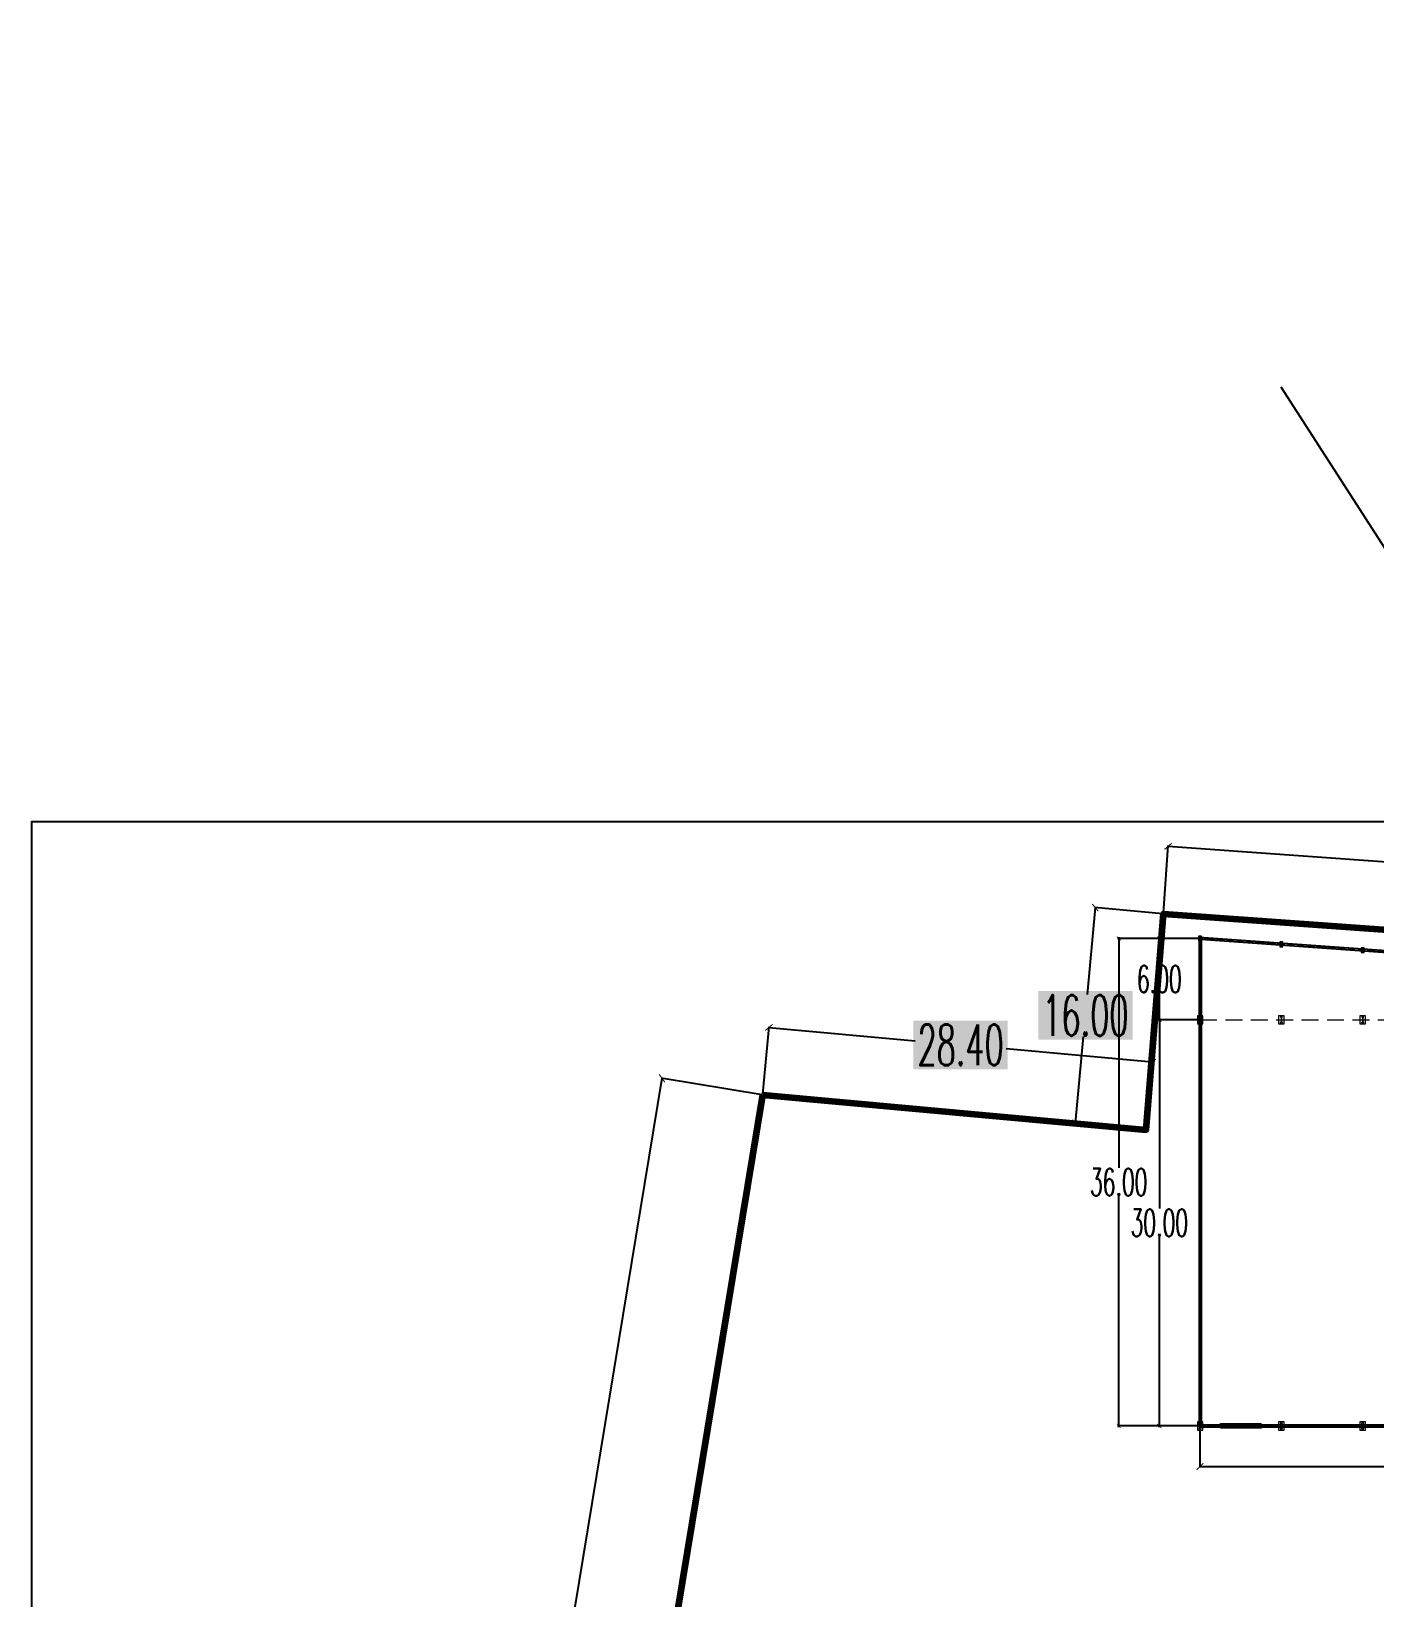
# Model space of a CAD drawing. Header units: millimetres. Extents: x 2175 to 3376, y 1504 to 1740.
# Drawn here: x 2175.1 to 2274.3, y 1623.9 to 1739.5 of the extents above; entities that cross this region are included whole.
import ezdxf

# ---------------------------------------------------------------- set-up
doc = ezdxf.new("R2010")
doc.units = ezdxf.units.MM
doc.linetypes.add('HIDDEN', pattern=[0.375, 0.25, -0.125])
doc.layers.add('GR', color=7, linetype='Continuous')
doc.layers.add('KOP TEKS', color=1, linetype='Continuous')
for name, color, linetype, lineweight in [('GRS-TIPIS', 253, 'Continuous', 9), ('HAT', 8, 'Continuous', 9), ('Pondasi', 6, 'Continuous', 9)]:
    doc.layers.add(name, color=color, linetype=linetype, lineweight=lineweight)
doc.styles.add('-DIM2', font='simplex.shx', dxfattribs={"width": 0.55})
doc.dimstyles.new('DIMENSI WARNA BENOWO', dxfattribs={"dimtxt": 3, "dimasz": 0.5, "dimexe": 0.05, "dimexo": 0.05, "dimgap": 0.05, "dimtad": 0, "dimtih": 1, "dimtoh": 1, "dimrnd": 0.0025, "dimzin": 0, "dimdsep": 46, "dimtxsty": '-DIM2', "dimblk": 'ARCHTICK', "dimcen": 0.05, "dimclrd": 1, "dimclre": 1, "dimclrt": 256, "dimadec": 0, "dimazin": 0, "dimtfac": 1, "dimtofl": 0, "dimtmove": 0, "dimatfit": 3, "dimldrblk": 'ARCHTICK', "dimfxl": 0.18, "dimtfill": 2, "dimtfillclr": 256, "dimtolj": 1, "dimtzin": 0, "dimarcsym": 0})
doc.dimstyles.new('SITEPLAN SAMARINDA', dxfattribs={"dimtxt": 2, "dimasz": 0.3, "dimexe": 0.1, "dimexo": 0.1, "dimgap": 0.05, "dimtad": 0, "dimtih": 1, "dimtoh": 1, "dimzin": 0, "dimdsep": 46, "dimtxsty": '-DIM2', "dimblk": 'ARCHTICK', "dimcen": 0.3, "dimdle": 0.1, "dimclrd": 1, "dimclre": 1, "dimclrt": 7, "dimadec": 0, "dimazin": 0, "dimtfac": 1, "dimtix": 1, "dimtofl": 0, "dimtmove": 0, "dimatfit": 3, "dimldrblk": 'ARCHTICK', "dimfxl": 1, "dimtolj": 1, "dimtzin": 0, "dimarcsym": 0})

# ---------------------------------------------------------------- blocks, each defined once
blk = doc.blocks.new('_ArchTick')
at = {"color": 0, "linetype": 'ByBlock', "const_width": 0.15}
blk.add_lwpolyline([(-0.5, -0.5), (0.5, 0.5)], dxfattribs=at)
blk = doc.blocks.new('*D1310')
at = {"layer": 'Defpoints', "color": 0, "transparency": 16777216}
for p in [(2258.68, 1674.37), (2348.8, 1672.95), (2348.45, 1667.97)]:
    blk.add_point(p, dxfattribs=at)
at = {"layer": 'GR', "color": 1, "lineweight": -2, "transparency": 16777216}
for p, q in [((2258.68, 1674.42), (2259.04, 1679.41)), ((2259.03, 1679.36), (2300.57, 1676.4)), ((2348.8, 1672.95), (2307.27, 1675.92)), ((2348.45, 1668.02), (2348.81, 1673))]:
    blk.add_line(p, q, dxfattribs=at)
at = {"layer": 'GR', "color": 1, "lineweight": -2, "transparency": 16777216, "xscale": 0.5, "yscale": 0.5, "zscale": 0.5}
for p, rotation in [((2259.03, 1679.36), 175.916745475902), ((2348.8, 1672.95), 355.9167454759021)]:
    blk.add_blockref('_ArchTick', p, dxfattribs=dict(at, rotation=rotation))
at = {"layer": 'GR', "color": 240, "transparency": 16777216, "insert": (2303.92, 1676.16), "char_height": 3, "attachment_point": 5, "style": '-DIM2', "bg_fill": 1, "box_fill_scale": 1.1, "bg_fill_color": 256, "bg_fill_true_color": 16180224, "bg_fill_transparency": 0}
blk.add_mtext('\\A1;90.00', dxfattribs=at)
blk = doc.blocks.new('*D1315')
at = {"layer": 'Defpoints', "color": 0, "transparency": 16777216}
for p in [(2221.66, 1662.23), (2229.11, 1661), (2207.97, 1532.73)]:
    blk.add_point(p, dxfattribs=at)
at = {"layer": 'GR', "color": 1, "lineweight": -2, "transparency": 16777216}
for p, q in [((2221.66, 1662.23), (2211.35, 1599.64)), ((2229.06, 1661.01), (2221.61, 1662.24)), ((2200.53, 1533.96), (2210.84, 1596.54)), ((2207.92, 1532.74), (2200.48, 1533.97))]:
    blk.add_line(p, q, dxfattribs=at)
at = {"layer": 'GR', "color": 1, "lineweight": -2, "transparency": 16777216, "xscale": 0.5, "yscale": 0.5, "zscale": 0.5}
for p, rotation in [((2221.66, 1662.23), 80.64261056098297), ((2200.53, 1533.96), 260.6426105609829)]:
    blk.add_blockref('_ArchTick', p, dxfattribs=dict(at, rotation=rotation))
at = {"layer": 'GR', "color": 240, "transparency": 16777216, "insert": (2211.1, 1598.09), "char_height": 3, "attachment_point": 5, "style": '-DIM2', "bg_fill": 1, "box_fill_scale": 1.1, "bg_fill_color": 256, "bg_fill_true_color": 16180224, "bg_fill_transparency": 0}
blk.add_mtext('\\A1;130.00', dxfattribs=at)
blk = doc.blocks.new('*D1316')
at = {"layer": 'Defpoints', "color": 0, "transparency": 16777216}
for p in [(2257.85, 1663.41), (2229.11, 1661), (2257.39, 1658.43)]:
    blk.add_point(p, dxfattribs=at)
at = {"layer": 'GR', "color": 1, "lineweight": -2, "transparency": 16777216}
for p, q in [((2229.11, 1661.05), (2229.57, 1666.03)), ((2229.56, 1665.98), (2240.36, 1665)), ((2257.85, 1663.41), (2247.06, 1664.39)), ((2257.4, 1658.48), (2257.85, 1663.46))]:
    blk.add_line(p, q, dxfattribs=at)
at = {"layer": 'GR', "color": 1, "lineweight": -2, "transparency": 16777216, "xscale": 0.5, "yscale": 0.5, "zscale": 0.5}
for p, rotation in [((2229.56, 1665.98), 174.800077725557), ((2257.85, 1663.41), 354.800077725557)]:
    blk.add_blockref('_ArchTick', p, dxfattribs=dict(at, rotation=rotation))
at = {"layer": 'GR', "color": 240, "transparency": 16777216, "insert": (2243.71, 1664.69), "char_height": 3, "attachment_point": 5, "style": '-DIM2', "bg_fill": 1, "box_fill_scale": 1.1, "bg_fill_color": 256, "bg_fill_true_color": 16180224, "bg_fill_transparency": 0}
blk.add_mtext('\\A1;28.40', dxfattribs=at)
blk = doc.blocks.new('*D1317')
at = {"layer": 'Defpoints', "color": 0, "transparency": 16777216}
for p in [(2258.68, 1674.37), (2252.2, 1658.9), (2257.23, 1658.44)]:
    blk.add_point(p, dxfattribs=at)
at = {"layer": 'GR', "color": 1, "lineweight": -2, "transparency": 16777216}
for p, q in [((2253.65, 1674.83), (2253.06, 1668.42)), ((2258.63, 1674.38), (2253.6, 1674.84)), ((2252.2, 1658.9), (2252.78, 1665.32)), ((2257.18, 1658.45), (2252.15, 1658.9))]:
    blk.add_line(p, q, dxfattribs=at)
at = {"layer": 'GR', "color": 1, "lineweight": -2, "transparency": 16777216, "xscale": 0.5, "yscale": 0.5, "zscale": 0.5}
for p, rotation in [((2253.65, 1674.83), 84.8000777255594), ((2252.2, 1658.9), 264.8000777255594)]:
    blk.add_blockref('_ArchTick', p, dxfattribs=dict(at, rotation=rotation))
at = {"layer": 'GR', "color": 240, "transparency": 16777216, "insert": (2252.92, 1666.87), "char_height": 3, "attachment_point": 5, "style": '-DIM2', "bg_fill": 1, "box_fill_scale": 1.1, "bg_fill_color": 256, "bg_fill_true_color": 16180224, "bg_fill_transparency": 0}
blk.add_mtext('\\A1;16.00', dxfattribs=at)
blk = doc.blocks.new('*D1333')
at = {"layer": 'Defpoints', "color": 0, "transparency": 16777216}
for p in [(2261.38, 1672.55), (2258.38, 1666.55), (2261.38, 1666.55)]:
    blk.add_point(p, dxfattribs=at)
at = {"layer": 'GR', "color": 1, "linetype": 'Continuous', "lineweight": -2, "transparency": 16777216}
for p, q in [((2261.28, 1672.55), (2258.28, 1672.55)), ((2261.28, 1666.55), (2258.28, 1666.55))]:
    blk.add_line(p, q, dxfattribs=at)
at = {"layer": 'GR', "color": 1, "lineweight": -2, "transparency": 16777216}
for p, q in [((2258.38, 1672.65), (2258.38, 1670.6)), ((2258.38, 1666.45), (2258.38, 1668.5))]:
    blk.add_line(p, q, dxfattribs=at)
at = {"layer": 'GR', "color": 1, "lineweight": -2, "transparency": 16777216, "xscale": 0.3, "yscale": 0.3, "zscale": 0.3}
for p, rotation in [((2258.38, 1672.55), 90), ((2258.38, 1666.55), 270)]:
    blk.add_blockref('_ArchTick', p, dxfattribs=dict(at, rotation=rotation))
at = {"layer": 'GR', "color": 7, "lineweight": 0, "transparency": 16777216, "insert": (2258.38, 1669.55), "char_height": 2, "attachment_point": 5, "style": '-DIM2'}
blk.add_mtext('\\A1;6.00', dxfattribs=at)
blk = doc.blocks.new('*D1334')
at = {"layer": 'Defpoints', "color": 0, "transparency": 16777216}
for p in [(2261.38, 1666.55), (2258.38, 1636.55), (2261.38, 1636.55)]:
    blk.add_point(p, dxfattribs=at)
at = {"layer": 'GR', "color": 1, "linetype": 'Continuous', "lineweight": -2, "transparency": 16777216}
for p, q in [((2261.28, 1666.55), (2258.28, 1666.55)), ((2261.28, 1636.55), (2258.28, 1636.55))]:
    blk.add_line(p, q, dxfattribs=at)
at = {"layer": 'GR', "color": 1, "lineweight": -2, "transparency": 16777216}
for p, q in [((2258.38, 1666.65), (2258.38, 1652.6)), ((2258.38, 1636.45), (2258.38, 1650.5))]:
    blk.add_line(p, q, dxfattribs=at)
at = {"layer": 'GR', "color": 1, "lineweight": -2, "transparency": 16777216, "xscale": 0.3, "yscale": 0.3, "zscale": 0.3}
for p, rotation in [((2258.38, 1666.55), 90), ((2258.38, 1636.55), 270)]:
    blk.add_blockref('_ArchTick', p, dxfattribs=dict(at, rotation=rotation))
at = {"layer": 'GR', "color": 7, "lineweight": 0, "transparency": 16777216, "insert": (2258.38, 1651.55), "char_height": 2, "attachment_point": 5, "style": '-DIM2'}
blk.add_mtext('\\A1;30.00', dxfattribs=at)
blk = doc.blocks.new('*D1320')
at = {"layer": 'Defpoints', "color": 0, "transparency": 16777216}
for p in [(2258.38, 1672.55), (2255.38, 1636.55), (2258.38, 1636.55)]:
    blk.add_point(p, dxfattribs=at)
at = {"layer": 'GR', "color": 1, "linetype": 'Continuous', "lineweight": -2, "transparency": 16777216}
for p, q in [((2258.28, 1672.55), (2255.28, 1672.55)), ((2258.28, 1636.55), (2255.28, 1636.55))]:
    blk.add_line(p, q, dxfattribs=at)
at = {"layer": 'GR', "color": 1, "lineweight": -2, "transparency": 16777216}
for p, q in [((2255.38, 1672.65), (2255.38, 1655.6)), ((2255.38, 1636.45), (2255.38, 1653.5))]:
    blk.add_line(p, q, dxfattribs=at)
at = {"layer": 'GR', "color": 1, "lineweight": -2, "transparency": 16777216, "xscale": 0.3, "yscale": 0.3, "zscale": 0.3}
for p, rotation in [((2255.38, 1672.55), 90), ((2255.38, 1636.55), 270)]:
    blk.add_blockref('_ArchTick', p, dxfattribs=dict(at, rotation=rotation))
at = {"layer": 'GR', "color": 7, "lineweight": 0, "transparency": 16777216, "insert": (2255.38, 1654.55), "char_height": 2, "attachment_point": 5, "style": '-DIM2'}
blk.add_mtext('\\A1;36.00', dxfattribs=at)
blk = doc.blocks.new('*D1335')
at = {"layer": 'Defpoints', "color": 0, "transparency": 16777216}
for p in [(2261.38, 1636.55), (2303.38, 1636.55), (2303.38, 1633.55)]:
    blk.add_point(p, dxfattribs=at)
at = {"layer": 'GR', "color": 1, "lineweight": -2, "transparency": 16777216}
for p, q in [((2261.38, 1636.5), (2261.38, 1633.5)), ((2303.38, 1636.5), (2303.38, 1633.5)), ((2261.38, 1633.55), (2279.03, 1633.55)), ((2303.38, 1633.55), (2285.73, 1633.55))]:
    blk.add_line(p, q, dxfattribs=at)
at = {"layer": 'GR', "color": 1, "lineweight": -2, "transparency": 16777216, "xscale": 0.5, "yscale": 0.5, "zscale": 0.5, "rotation": 180}
blk.add_blockref('_ArchTick', (2261.38, 1633.55), dxfattribs=at)
at = {"layer": 'GR', "color": 1, "lineweight": -2, "transparency": 16777216, "xscale": 0.5, "yscale": 0.5, "zscale": 0.5}
blk.add_blockref('_ArchTick', (2303.38, 1633.55), dxfattribs=at)
at = {"layer": 'GR', "color": 240, "transparency": 16777216, "insert": (2282.38, 1633.55), "char_height": 3, "attachment_point": 5, "style": '-DIM2', "bg_fill": 1, "box_fill_scale": 1.1, "bg_fill_color": 256, "bg_fill_true_color": 16180224, "bg_fill_transparency": 0}
blk.add_mtext('\\A1;42.00', dxfattribs=at)
blk = doc.blocks.new('WF300')
at = {"layer": 'Pondasi'}
for p, q in [((4219.408, -132.102), (4219.418, -132.102)), ((4219.418, -131.977), (4219.418, -132.102)), ((4219.418, -132.034), (4219.698, -132.034)), ((4219.418, -132.044), (4219.698, -132.044)), ((4219.558, -132.044), (4219.558, -132.034)), ((4219.698, -132.102), (4219.698, -131.977)), ((4219.698, -132.102), (4219.708, -132.102))]:
    blk.add_line(p, q, dxfattribs=at)
blk.add_lwpolyline([(4219.783, -132.189), (4219.783, -131.889), (4219.333, -131.889), (4219.333, -132.189)], close=True, dxfattribs=at)
for points in [[(4219.418, -131.977), (4219.408, -131.977), (4219.408, -132.102)], [(4219.708, -132.102), (4219.708, -131.977), (4219.698, -131.977)]]:
    blk.add_lwpolyline(points, dxfattribs=at)

msp = doc.modelspace()

# ---------------------------------------------------------------- linework, layer by layer
at = {"layer": 'GR', "color": 251, "lineweight": 100, "true_color": 0x67696c}
msp.add_lwpolyline([(2229.11, 1661), (2257.394, 1658.426), (2258.677, 1674.375), (2348.449, 1667.966), (2359.214, 1625.097), (2353.587, 1625.332), (2368.102, 1537.118), (2354.696, 1535.184), (2295.051, 1525.306), (2295.973, 1532.73), (2207.973, 1532.73), (2229.11, 1661)], dxfattribs=at)
at = {"layer": 'GR', "color": 144, "true_color": 0x00629d}
for points in [[(2261.31, 1672.628), (2261.31, 1636.473), (2345.46, 1636.473), (2345.46, 1666.617)], [(2261.46, 1672.467), (2261.46, 1636.623), (2345.31, 1636.623), (2345.31, 1666.478)]]:
    msp.add_lwpolyline(points, close=True, dxfattribs=at)
at = {"layer": 'GR', "color": 252, "linetype": 'HIDDEN', "lineweight": 0, "ltscale": 5, "true_color": 0x929696}
msp.add_lwpolyline([(2261.385, 1666.548), (2303.385, 1666.548), (2303.385, 1636.548), (2261.385, 1636.548)], close=True, dxfattribs=at)
at = {"layer": 'GR', "color": 0, "lineweight": 50}
msp.add_lwpolyline([(2262.885, 1636.473), (2265.885, 1636.473), (2265.885, 1636.623), (2262.885, 1636.623)], close=True, dxfattribs=at)
at = {"layer": 'GRS-TIPIS', "linetype": 'HIDDEN', "ltscale": 2}
msp.add_lwpolyline([(2261.385, 1672.548), (2261.385, 1636.548), (2345.385, 1636.548), (2345.385, 1666.548)], close=True, dxfattribs=at)
at = {"layer": 'KOP TEKS', "color": 2}
msp.add_lwpolyline([(2267.356, 1713.278), (2281.272, 1691.646), (2303.691, 1739.545)], dxfattribs=at)
msp.add_lwpolyline([(2425.021, 1504.468), (2425.021, 1681.172), (2175.112, 1681.172), (2175.112, 1504.468)], close=True, dxfattribs=at)
at = {"layer": 'Pondasi'}
for p, q in [((2261.336, 1672.664), (2261.336, 1672.656)), ((2261.434, 1672.656), (2261.336, 1672.656)), ((2261.336, 1672.439), (2261.434, 1672.439)), ((2261.336, 1672.439), (2261.336, 1672.431)), ((2261.381, 1672.656), (2261.381, 1672.439)), ((2261.381, 1672.548), (2261.389, 1672.548)), ((2261.389, 1672.656), (2261.389, 1672.439)), ((2267.336, 1672.236), (2267.336, 1672.228)), ((2267.434, 1672.228), (2267.336, 1672.228)), ((2267.336, 1672.01), (2267.434, 1672.01)), ((2267.336, 1672.01), (2267.336, 1672.002)), ((2267.381, 1672.228), (2267.381, 1672.01)), ((2267.381, 1672.119), (2267.389, 1672.119)), ((2267.389, 1672.228), (2267.389, 1672.01)), ((2273.336, 1671.807), (2273.336, 1671.799)), ((2273.434, 1671.799), (2273.336, 1671.799)), ((2273.336, 1671.581), (2273.434, 1671.581)), ((2273.336, 1671.581), (2273.336, 1671.574)), ((2273.381, 1671.799), (2273.381, 1671.581)), ((2273.381, 1671.69), (2273.389, 1671.69)), ((2273.389, 1671.799), (2273.389, 1671.581))]:
    msp.add_line(p, q, dxfattribs=at)
for points in [[(2261.268, 1672.373), (2261.502, 1672.373), (2261.502, 1672.723), (2261.268, 1672.723)], [(2267.268, 1671.944), (2267.502, 1671.944), (2267.502, 1672.294), (2267.268, 1672.294)], [(2273.268, 1671.515), (2273.502, 1671.515), (2273.502, 1671.865), (2273.268, 1671.865)]]:
    msp.add_lwpolyline(points, close=True, dxfattribs=at)
for points in [[(2261.434, 1672.656), (2261.434, 1672.664), (2261.336, 1672.664)], [(2261.336, 1672.431), (2261.434, 1672.431), (2261.434, 1672.439)], [(2267.434, 1672.228), (2267.434, 1672.236), (2267.336, 1672.236)], [(2267.336, 1672.002), (2267.434, 1672.002), (2267.434, 1672.01)], [(2273.434, 1671.799), (2273.434, 1671.807), (2273.336, 1671.807)], [(2273.336, 1671.574), (2273.434, 1671.574), (2273.434, 1671.581)]]:
    msp.add_lwpolyline(points, dxfattribs=at)

# ---------------------------------------------------------------- block references
at = {"layer": 'HAT', "xscale": 1.333333333319186, "yscale": 1.333333333319186, "zscale": 1.333333333319186, "rotation": 269.9999999260696}
for p in [(2437.438, 7292.625), (2443.438, 7292.625), (2449.438, 7292.625), (2437.438, 7262.625), (2443.438, 7262.625), (2449.438, 7262.625)]:
    msp.add_blockref('WF300', p, dxfattribs=at)

# ---------------------------------------------------------------- dimensions: what is measured, and where the dimension line sits
at = {"layer": 'GR'}
for p1, p2, distance, picture, middle in [((2258.677, 1674.375), (2348.449, 1667.966), 5, '*D1310', (2303.919, 1676.158)), ((2258.677, 1674.375), (2257.227, 1658.442), -5.051, '*D1317', (2252.921, 1666.866)), ((2229.11, 1661), (2257.394, 1658.426), 5, '*D1316', (2243.705, 1664.693)), ((2207.973, 1532.73), (2229.11, 1661), 7.547, '*D1315', (2211.095, 1598.092))]:
    dim = msp.add_aligned_dim(p1=p1, p2=p2, distance=distance, dimstyle='DIMENSI WARNA BENOWO', dxfattribs=at)
    dim.commit()
    dim.dimension.update_dxf_attribs({"geometry": picture, "text_midpoint": middle})
at = {"layer": 'GR', "color": 0, "lineweight": 0}
for base, p1, p2, picture, middle in [((2255.385, 1636.548), (2258.385, 1672.548), (2258.385, 1636.548), '*D1320', (2255.385, 1654.548)), ((2258.385, 1666.548), (2261.385, 1672.548), (2261.385, 1666.548), '*D1333', (2258.385, 1669.548)), ((2258.385, 1636.548), (2261.385, 1666.548), (2261.385, 1636.548), '*D1334', (2258.385, 1651.548))]:
    dim = msp.add_linear_dim(base=base, p1=p1, p2=p2, angle=90, dimstyle='SITEPLAN SAMARINDA', dxfattribs=at)
    dim.commit()
    dim.dimension.update_dxf_attribs({"geometry": picture, "text_midpoint": middle})
at = {"layer": 'GR'}
dim = msp.add_linear_dim(base=(2303.385, 1633.548), p1=(2261.385, 1636.548), p2=(2303.385, 1636.548), dimstyle='DIMENSI WARNA BENOWO', dxfattribs=at)
dim.commit()
dim.dimension.update_dxf_attribs({"geometry": '*D1335', "text_midpoint": (2282.385, 1633.548)})

doc.saveas('drawing.dxf')
